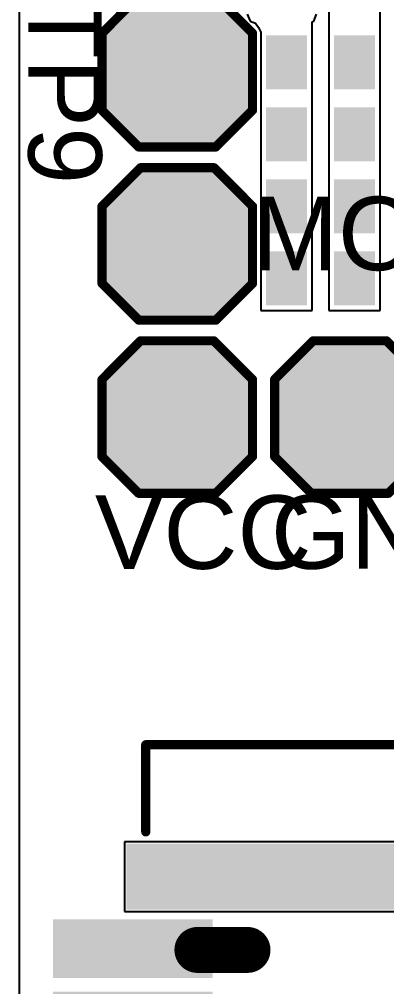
# Model space of a CAD drawing. Header units: millimetres. Extents: x -0.2 to 45, y 0 to 49.7.
# Drawn here: x -0.03 to 5.06, y 20.79 to 34.17 of the extents above; entities that cross this region are included whole.
import ezdxf

# ---------------------------------------------------------------- set-up
doc = ezdxf.new("R2010")
doc.units = ezdxf.units.MM
for name, color, linetype in [('BottomLayer', 5, 'Continuous'), ('BottomPaste', 16, 'Continuous'), ('BottomSolder', 6, 'Continuous'), ('MultiLayer', 9, 'Continuous'), ('PadHoleLayer', 156, 'Continuous'), ('TopLayer', 1, 'Continuous'), ('TopOverlay', 2, 'Continuous'), ('TopPaste', 8, 'Continuous'), ('TopSolder', 216, 'Continuous'), ('ViaHoleLayer', 16, 'Continuous')]:
    doc.layers.add(name, color=color, linetype=linetype)
doc.styles.add('Arial', font='', dxfattribs={"height": 0.2})
doc.styles.get('Arial').set_extended_font_data('Arial')

# ---------------------------------------------------------------- blocks, each defined once
blk = doc.blocks.new('T____P______TH_1_8___H_________0_92___1')
at = {"layer": 'BottomLayer'}
blk.add_hatch(color=5, dxfattribs=at).paths.add_polyline_path([(0.45, 0.9), (-0.45, 0.9), (-0.9, 0.45), (-0.9, -0.45), (-0.45, -0.9), (0.45, -0.9), (0.9, -0.45), (0.9, 0.45)])
at = {"layer": 'BottomSolder'}
blk.add_hatch(color=6, dxfattribs=at).paths.add_polyline_path([(0.501, 1.002), (-0.501, 1.002), (-1.002, 0.501), (-1.002, -0.501), (-0.501, -1.002), (0.501, -1.002), (1.002, -0.501), (1.002, 0.501)])
at = {"layer": 'MultiLayer'}
blk.add_hatch(color=9, dxfattribs=at).paths.add_polyline_path([(0.45, 0.9), (-0.45, 0.9), (-0.9, 0.45), (-0.9, -0.45), (-0.45, -0.9), (0.45, -0.9), (0.9, -0.45), (0.9, 0.45)])
at = {"layer": 'PadHoleLayer'}
h = blk.add_hatch(color=156, dxfattribs=at)
edge = h.paths.add_edge_path()
edge.add_arc((0, 0), 0.46, 0, 360)
at = {"layer": 'TopLayer'}
blk.add_hatch(color=1, dxfattribs=at).paths.add_polyline_path([(0.45, 0.9), (-0.45, 0.9), (-0.9, 0.45), (-0.9, -0.45), (-0.45, -0.9), (0.45, -0.9), (0.9, -0.45), (0.9, 0.45)])
at = {"layer": 'TopSolder'}
blk.add_hatch(color=216, dxfattribs=at).paths.add_polyline_path([(0.501, 1.002), (-0.501, 1.002), (-1.002, 0.501), (-1.002, -0.501), (-0.501, -1.002), (0.501, -1.002), (1.002, -0.501), (1.002, 0.501)])
at = {"layer": 'TopOverlay', "const_width": 0.127}
for points in [[(-1.041, 0.533), (-0.508, 1.067)], [(-0.508, 1.067), (0.508, 1.067)], [(0.508, 1.067), (1.041, 0.533)], [(-1.041, -0.533), (-1.041, 0.533)], [(1.041, -0.533), (1.041, 0.533)], [(-1.041, -0.533), (-0.533, -1.041)], [(0.533, -1.041), (1.041, -0.533)], [(-0.508, -1.041), (0.533, -1.041)]]:
    blk.add_lwpolyline(points, dxfattribs=at)
at = {"layer": 'TopOverlay', "const_width": 0.0635}
for points in [[(-0.54, 1.067, 1), (-0.476, 1.067, 1)], [(-0.54, 1.067, 1), (-0.476, 1.067, 1)], [(0.476, 1.067, 1), (0.54, 1.067, 1)], [(0.476, 1.067, 1), (0.54, 1.067, 1)], [(-1.073, 0.533, 1), (-1.01, 0.533, 1)], [(-1.073, 0.533, 1), (-1.01, 0.533, 1)], [(1.01, 0.533, 1), (1.073, 0.533, 1)], [(1.01, 0.533, 1), (1.073, 0.533, 1)], [(-1.073, -0.533, 1), (-1.01, -0.533, 1)], [(-1.073, -0.533, 1), (-1.01, -0.533, 1)], [(1.01, -0.533, 1), (1.073, -0.533, 1)], [(1.01, -0.533, 1), (1.073, -0.533, 1)], [(-0.565, -1.041, 1), (-0.502, -1.041, 1)], [(-0.54, -1.041, 1), (-0.476, -1.041, 1)], [(0.502, -1.041, 1), (0.565, -1.041, 1)], [(0.502, -1.041, 1), (0.565, -1.041, 1)]]:
    blk.add_lwpolyline(points, format="xyb", close=True, dxfattribs=at)
blk = doc.blocks.new('T____P______TH_1_8___H_________0_92___2')
at = {"layer": 'BottomLayer'}
blk.add_hatch(color=5, dxfattribs=at).paths.add_polyline_path([(0.45, 0.9), (-0.45, 0.9), (-0.9, 0.45), (-0.9, -0.45), (-0.45, -0.9), (0.45, -0.9), (0.9, -0.45), (0.9, 0.45)])
at = {"layer": 'BottomSolder'}
blk.add_hatch(color=6, dxfattribs=at).paths.add_polyline_path([(0.501, 1.002), (-0.501, 1.002), (-1.002, 0.501), (-1.002, -0.501), (-0.501, -1.002), (0.501, -1.002), (1.002, -0.501), (1.002, 0.501)])
at = {"layer": 'MultiLayer'}
blk.add_hatch(color=9, dxfattribs=at).paths.add_polyline_path([(0.45, 0.9), (-0.45, 0.9), (-0.9, 0.45), (-0.9, -0.45), (-0.45, -0.9), (0.45, -0.9), (0.9, -0.45), (0.9, 0.45)])
at = {"layer": 'PadHoleLayer'}
h = blk.add_hatch(color=156, dxfattribs=at)
edge = h.paths.add_edge_path()
edge.add_arc((0, 0), 0.46, 0, 360)
at = {"layer": 'TopLayer'}
blk.add_hatch(color=1, dxfattribs=at).paths.add_polyline_path([(0.45, 0.9), (-0.45, 0.9), (-0.9, 0.45), (-0.9, -0.45), (-0.45, -0.9), (0.45, -0.9), (0.9, -0.45), (0.9, 0.45)])
at = {"layer": 'TopSolder'}
blk.add_hatch(color=216, dxfattribs=at).paths.add_polyline_path([(0.501, 1.002), (-0.501, 1.002), (-1.002, 0.501), (-1.002, -0.501), (-0.501, -1.002), (0.501, -1.002), (1.002, -0.501), (1.002, 0.501)])
at = {"layer": 'TopOverlay', "const_width": 0.127}
for points in [[(-1.041, 0.533), (-0.508, 1.067)], [(-0.508, 1.067), (0.508, 1.067)], [(0.508, 1.067), (1.041, 0.533)], [(-1.041, -0.533), (-1.041, 0.533)], [(1.041, -0.533), (1.041, 0.533)], [(-1.041, -0.533), (-0.533, -1.041)], [(0.533, -1.041), (1.041, -0.533)], [(-0.508, -1.041), (0.533, -1.041)]]:
    blk.add_lwpolyline(points, dxfattribs=at)
at = {"layer": 'TopOverlay', "const_width": 0.0635}
for points in [[(-0.54, 1.067, 1), (-0.476, 1.067, 1)], [(-0.54, 1.067, 1), (-0.476, 1.067, 1)], [(0.476, 1.067, 1), (0.54, 1.067, 1)], [(0.476, 1.067, 1), (0.54, 1.067, 1)], [(-1.073, 0.533, 1), (-1.01, 0.533, 1)], [(-1.073, 0.533, 1), (-1.01, 0.533, 1)], [(1.01, 0.533, 1), (1.073, 0.533, 1)], [(1.01, 0.533, 1), (1.073, 0.533, 1)], [(-1.073, -0.533, 1), (-1.01, -0.533, 1)], [(-1.073, -0.533, 1), (-1.01, -0.533, 1)], [(1.01, -0.533, 1), (1.073, -0.533, 1)], [(1.01, -0.533, 1), (1.073, -0.533, 1)], [(-0.565, -1.041, 1), (-0.502, -1.041, 1)], [(-0.54, -1.041, 1), (-0.476, -1.041, 1)], [(0.502, -1.041, 1), (0.565, -1.041, 1)], [(0.502, -1.041, 1), (0.565, -1.041, 1)]]:
    blk.add_lwpolyline(points, format="xyb", close=True, dxfattribs=at)
blk = doc.blocks.new('T____P______TH_1_8___H_________0_92___5')
at = {"layer": 'BottomLayer'}
blk.add_hatch(color=5, dxfattribs=at).paths.add_polyline_path([(0.45, 0.9), (-0.45, 0.9), (-0.9, 0.45), (-0.9, -0.45), (-0.45, -0.9), (0.45, -0.9), (0.9, -0.45), (0.9, 0.45)])
at = {"layer": 'BottomSolder'}
blk.add_hatch(color=6, dxfattribs=at).paths.add_polyline_path([(0.501, 1.002), (-0.501, 1.002), (-1.002, 0.501), (-1.002, -0.501), (-0.501, -1.002), (0.501, -1.002), (1.002, -0.501), (1.002, 0.501)])
at = {"layer": 'MultiLayer'}
blk.add_hatch(color=9, dxfattribs=at).paths.add_polyline_path([(0.45, 0.9), (-0.45, 0.9), (-0.9, 0.45), (-0.9, -0.45), (-0.45, -0.9), (0.45, -0.9), (0.9, -0.45), (0.9, 0.45)])
at = {"layer": 'PadHoleLayer'}
h = blk.add_hatch(color=156, dxfattribs=at)
edge = h.paths.add_edge_path()
edge.add_arc((0, 0), 0.46, 0, 360)
at = {"layer": 'TopLayer'}
blk.add_hatch(color=1, dxfattribs=at).paths.add_polyline_path([(0.45, 0.9), (-0.45, 0.9), (-0.9, 0.45), (-0.9, -0.45), (-0.45, -0.9), (0.45, -0.9), (0.9, -0.45), (0.9, 0.45)])
at = {"layer": 'TopSolder'}
blk.add_hatch(color=216, dxfattribs=at).paths.add_polyline_path([(0.501, 1.002), (-0.501, 1.002), (-1.002, 0.501), (-1.002, -0.501), (-0.501, -1.002), (0.501, -1.002), (1.002, -0.501), (1.002, 0.501)])
at = {"layer": 'TopOverlay', "const_width": 0.127}
for points in [[(-1.041, 0.533), (-0.508, 1.067)], [(-0.508, 1.067), (0.508, 1.067)], [(0.508, 1.067), (1.041, 0.533)], [(-1.041, -0.533), (-1.041, 0.533)], [(1.041, -0.533), (1.041, 0.533)], [(-1.041, -0.533), (-0.533, -1.041)], [(0.533, -1.041), (1.041, -0.533)], [(-0.508, -1.041), (0.533, -1.041)]]:
    blk.add_lwpolyline(points, dxfattribs=at)
at = {"layer": 'TopOverlay', "const_width": 0.0635}
for points in [[(-0.54, 1.067, 1), (-0.476, 1.067, 1)], [(-0.54, 1.067, 1), (-0.476, 1.067, 1)], [(0.476, 1.067, 1), (0.54, 1.067, 1)], [(0.476, 1.067, 1), (0.54, 1.067, 1)], [(-1.073, 0.533, 1), (-1.01, 0.533, 1)], [(-1.073, 0.533, 1), (-1.01, 0.533, 1)], [(1.01, 0.533, 1), (1.073, 0.533, 1)], [(1.01, 0.533, 1), (1.073, 0.533, 1)], [(-1.073, -0.533, 1), (-1.01, -0.533, 1)], [(-1.073, -0.533, 1), (-1.01, -0.533, 1)], [(1.01, -0.533, 1), (1.073, -0.533, 1)], [(1.01, -0.533, 1), (1.073, -0.533, 1)], [(-0.565, -1.041, 1), (-0.502, -1.041, 1)], [(-0.54, -1.041, 1), (-0.476, -1.041, 1)], [(0.502, -1.041, 1), (0.565, -1.041, 1)], [(0.502, -1.041, 1), (0.565, -1.041, 1)]]:
    blk.add_lwpolyline(points, format="xyb", close=True, dxfattribs=at)
blk = doc.blocks.new('T____P______TH_1_8___H_________0_92___6')
at = {"layer": 'BottomLayer'}
blk.add_hatch(color=5, dxfattribs=at).paths.add_polyline_path([(0.45, 0.9), (-0.45, 0.9), (-0.9, 0.45), (-0.9, -0.45), (-0.45, -0.9), (0.45, -0.9), (0.9, -0.45), (0.9, 0.45)])
at = {"layer": 'BottomSolder'}
blk.add_hatch(color=6, dxfattribs=at).paths.add_polyline_path([(0.501, 1.002), (-0.501, 1.002), (-1.002, 0.501), (-1.002, -0.501), (-0.501, -1.002), (0.501, -1.002), (1.002, -0.501), (1.002, 0.501)])
at = {"layer": 'MultiLayer'}
blk.add_hatch(color=9, dxfattribs=at).paths.add_polyline_path([(0.45, 0.9), (-0.45, 0.9), (-0.9, 0.45), (-0.9, -0.45), (-0.45, -0.9), (0.45, -0.9), (0.9, -0.45), (0.9, 0.45)])
at = {"layer": 'PadHoleLayer'}
h = blk.add_hatch(color=156, dxfattribs=at)
edge = h.paths.add_edge_path()
edge.add_arc((0, 0), 0.46, 0, 360)
at = {"layer": 'TopLayer'}
blk.add_hatch(color=1, dxfattribs=at).paths.add_polyline_path([(0.45, 0.9), (-0.45, 0.9), (-0.9, 0.45), (-0.9, -0.45), (-0.45, -0.9), (0.45, -0.9), (0.9, -0.45), (0.9, 0.45)])
at = {"layer": 'TopSolder'}
blk.add_hatch(color=216, dxfattribs=at).paths.add_polyline_path([(0.501, 1.002), (-0.501, 1.002), (-1.002, 0.501), (-1.002, -0.501), (-0.501, -1.002), (0.501, -1.002), (1.002, -0.501), (1.002, 0.501)])
at = {"layer": 'TopOverlay', "const_width": 0.127}
for points in [[(-1.041, 0.533), (-0.508, 1.067)], [(-0.508, 1.067), (0.508, 1.067)], [(0.508, 1.067), (1.041, 0.533)], [(-1.041, -0.533), (-1.041, 0.533)], [(1.041, -0.533), (1.041, 0.533)], [(-1.041, -0.533), (-0.533, -1.041)], [(0.533, -1.041), (1.041, -0.533)], [(-0.508, -1.041), (0.533, -1.041)]]:
    blk.add_lwpolyline(points, dxfattribs=at)
at = {"layer": 'TopOverlay', "const_width": 0.0635}
for points in [[(-0.54, 1.067, 1), (-0.476, 1.067, 1)], [(-0.54, 1.067, 1), (-0.476, 1.067, 1)], [(0.476, 1.067, 1), (0.54, 1.067, 1)], [(0.476, 1.067, 1), (0.54, 1.067, 1)], [(-1.073, 0.533, 1), (-1.01, 0.533, 1)], [(-1.073, 0.533, 1), (-1.01, 0.533, 1)], [(1.01, 0.533, 1), (1.073, 0.533, 1)], [(1.01, 0.533, 1), (1.073, 0.533, 1)], [(-1.073, -0.533, 1), (-1.01, -0.533, 1)], [(-1.073, -0.533, 1), (-1.01, -0.533, 1)], [(1.01, -0.533, 1), (1.073, -0.533, 1)], [(1.01, -0.533, 1), (1.073, -0.533, 1)], [(-0.565, -1.041, 1), (-0.502, -1.041, 1)], [(-0.54, -1.041, 1), (-0.476, -1.041, 1)], [(0.502, -1.041, 1), (0.565, -1.041, 1)], [(0.502, -1.041, 1), (0.565, -1.041, 1)]]:
    blk.add_lwpolyline(points, format="xyb", close=True, dxfattribs=at)
blk = doc.blocks.new('R___0402_B_16')
at = {"layer": 'BottomLayer'}
for points in [[(-0.241, 0.318), (-0.241, -0.318), (-0.699, -0.318), (-0.699, 0.318)], [(0.699, 0.318), (0.699, -0.318), (0.241, -0.318), (0.241, 0.318)]]:
    blk.add_hatch(color=5, dxfattribs=at).paths.add_polyline_path(points)
at = {"layer": 'BottomPaste'}
for points in [[(-0.241, 0.318), (-0.241, -0.318), (-0.699, -0.318), (-0.699, 0.318)], [(0.699, 0.318), (0.699, -0.318), (0.241, -0.318), (0.241, 0.318)]]:
    blk.add_hatch(color=16, dxfattribs=at).paths.add_polyline_path(points)
at = {"layer": 'BottomSolder'}
for points in [[(-0.186, 0.373), (-0.186, -0.373), (-0.754, -0.373), (-0.754, 0.373)], [(0.754, 0.373), (0.754, -0.373), (0.186, -0.373), (0.186, 0.373)]]:
    blk.add_hatch(color=6, dxfattribs=at).paths.add_polyline_path(points)
blk = doc.blocks.new('SFW5R_1STE1LF_25')
at = {"layer": 'TopLayer'}
for points in [[(-2.305, 2.057), (-1.695, 2.057), (-1.695, 0.051), (-2.305, 0.051)], [(-1.305, 2.057), (-0.695, 2.057), (-0.695, 0.051), (-1.305, 0.051)], [(-0.305, 2.057), (0.305, 2.057), (0.305, 0.051), (-0.305, 0.051)], [(0.695, 2.057), (1.305, 2.057), (1.305, 0.051), (0.695, 0.051)], [(1.695, 2.057), (2.305, 2.057), (2.305, 0.051), (1.695, 0.051)], [(-2.642, -3.15), (-3.353, -3.15), (-3.353, 1.041), (-2.642, 1.041)], [(3.353, -3.15), (2.642, -3.15), (2.642, 1.041), (3.353, 1.041)]]:
    blk.add_hatch(color=1, dxfattribs=at).paths.add_polyline_path(points)
at = {"layer": 'TopPaste'}
for points in [[(-2.305, 2.057), (-1.695, 2.057), (-1.695, 0.051), (-2.305, 0.051)], [(-1.305, 2.057), (-0.695, 2.057), (-0.695, 0.051), (-1.305, 0.051)], [(-0.305, 2.057), (0.305, 2.057), (0.305, 0.051), (-0.305, 0.051)], [(0.695, 2.057), (1.305, 2.057), (1.305, 0.051), (0.695, 0.051)], [(1.695, 2.057), (2.305, 2.057), (2.305, 0.051), (1.695, 0.051)], [(-2.642, -3.15), (-3.353, -3.15), (-3.353, 1.041), (-2.642, 1.041)], [(3.353, -3.15), (2.642, -3.15), (2.642, 1.041), (3.353, 1.041)]]:
    blk.add_hatch(color=8, dxfattribs=at).paths.add_polyline_path(points)
at = {"layer": 'TopSolder'}
for points in [[(-2.406, 2.159), (-1.594, 2.159), (-1.594, -0.051), (-2.406, -0.051)], [(-1.406, 2.159), (-0.594, 2.159), (-0.594, -0.051), (-1.406, -0.051)], [(-0.406, 2.159), (0.406, 2.159), (0.406, -0.051), (-0.406, -0.051)], [(0.594, 2.159), (1.406, 2.159), (1.406, -0.051), (0.594, -0.051)], [(1.594, 2.159), (2.406, 2.159), (2.406, -0.051), (1.594, -0.051)], [(-2.54, -3.251), (-3.454, -3.251), (-3.454, 1.143), (-2.54, 1.143)], [(3.454, -3.251), (2.54, -3.251), (2.54, 1.143), (3.454, 1.143)]]:
    blk.add_hatch(color=216, dxfattribs=at).paths.add_polyline_path(points)
at = {"layer": 'TopOverlay', "const_width": 0.127}
for points in [[(-2.629, 1.587), (-2.629, 1.333)], [(-2.629, 1.587), (-2.502, 1.46)], [(-2.502, 1.46), (-2.629, 1.333)], [(-4.834, 0.876), (-4.834, -3.522)], [(-4.834, 0.876), (-3.629, 0.876)], [(3.617, 0.876), (4.822, 0.876)], [(4.822, 0.876), (4.822, -3.522)], [(-5.448, -3.522), (-5.448, -4.775)], [(-5.448, -3.522), (-4.834, -3.522)], [(4.822, -3.522), (5.436, -3.522)], [(5.436, -3.522), (5.436, -4.775)], [(-5.448, -4.775), (5.436, -4.775)]]:
    blk.add_lwpolyline(points, dxfattribs=at)
at = {"layer": 'TopOverlay', "const_width": 0.0635}
for points in [[(-2.661, 1.587, 1), (-2.597, 1.587, 1)], [(-2.661, 1.587, 1), (-2.597, 1.587, 1)], [(-2.534, 1.46, 1), (-2.47, 1.46, 1)], [(-2.534, 1.46, 1), (-2.47, 1.46, 1)], [(-2.661, 1.333, 1), (-2.597, 1.333, 1)], [(-2.661, 1.333, 1), (-2.597, 1.333, 1)], [(-4.866, 0.876, 1), (-4.803, 0.876, 1)], [(-4.866, 0.876, 1), (-4.803, 0.876, 1)], [(-3.661, 0.876, 1), (-3.598, 0.876, 1)], [(3.585, 0.876, 1), (3.648, 0.876, 1)], [(4.79, 0.876, 1), (4.854, 0.876, 1)], [(4.79, 0.876, 1), (4.854, 0.876, 1)], [(-5.48, -3.522, 1), (-5.417, -3.522, 1)], [(-5.48, -3.522, 1), (-5.417, -3.522, 1)], [(-4.866, -3.522, 1), (-4.803, -3.522, 1)], [(-4.866, -3.522, 1), (-4.803, -3.522, 1)], [(4.79, -3.522, 1), (4.854, -3.522, 1)], [(4.79, -3.522, 1), (4.854, -3.522, 1)], [(5.404, -3.522, 1), (5.467, -3.522, 1)], [(5.404, -3.522, 1), (5.467, -3.522, 1)], [(-5.48, -4.775, 1), (-5.417, -4.775, 1)], [(-5.48, -4.775, 1), (-5.417, -4.775, 1)], [(5.404, -4.775, 1), (5.467, -4.775, 1)], [(5.404, -4.775, 1), (5.467, -4.775, 1)]]:
    blk.add_lwpolyline(points, format="xyb", close=True, dxfattribs=at)
blk = doc.blocks.new('R___0402_B_54')
at = {"layer": 'BottomLayer'}
for points in [[(-0.241, 0.317), (-0.241, -0.318), (-0.699, -0.318), (-0.699, 0.317)], [(0.699, 0.317), (0.699, -0.318), (0.241, -0.318), (0.241, 0.317)]]:
    blk.add_hatch(color=5, dxfattribs=at).paths.add_polyline_path(points)
at = {"layer": 'BottomPaste'}
for points in [[(-0.241, 0.317), (-0.241, -0.318), (-0.699, -0.318), (-0.699, 0.317)], [(0.699, 0.317), (0.699, -0.318), (0.241, -0.318), (0.241, 0.317)]]:
    blk.add_hatch(color=16, dxfattribs=at).paths.add_polyline_path(points)
at = {"layer": 'BottomSolder'}
for points in [[(-0.186, 0.373), (-0.186, -0.373), (-0.754, -0.373), (-0.754, 0.373)], [(0.754, 0.373), (0.754, -0.373), (0.186, -0.373), (0.186, 0.373)]]:
    blk.add_hatch(color=6, dxfattribs=at).paths.add_polyline_path(points)
blk = doc.blocks.new('R___0402_B_55')
at = {"layer": 'BottomLayer'}
for points in [[(-0.241, 0.318), (-0.241, -0.318), (-0.699, -0.318), (-0.699, 0.318)], [(0.699, 0.318), (0.699, -0.318), (0.241, -0.318), (0.241, 0.318)]]:
    blk.add_hatch(color=5, dxfattribs=at).paths.add_polyline_path(points)
at = {"layer": 'BottomPaste'}
for points in [[(-0.241, 0.318), (-0.241, -0.318), (-0.699, -0.318), (-0.699, 0.318)], [(0.699, 0.318), (0.699, -0.318), (0.241, -0.318), (0.241, 0.318)]]:
    blk.add_hatch(color=16, dxfattribs=at).paths.add_polyline_path(points)
at = {"layer": 'BottomSolder'}
for points in [[(-0.186, 0.373), (-0.186, -0.373), (-0.754, -0.373), (-0.754, 0.373)], [(0.754, 0.373), (0.754, -0.373), (0.186, -0.373), (0.186, 0.373)]]:
    blk.add_hatch(color=6, dxfattribs=at).paths.add_polyline_path(points)
blk = doc.blocks.new('R___0402_B_56')
at = {"layer": 'BottomLayer'}
for points in [[(-0.241, 0.318), (-0.241, -0.318), (-0.699, -0.318), (-0.699, 0.318)], [(0.699, 0.318), (0.699, -0.318), (0.241, -0.318), (0.241, 0.318)]]:
    blk.add_hatch(color=5, dxfattribs=at).paths.add_polyline_path(points)
at = {"layer": 'BottomPaste'}
for points in [[(-0.241, 0.318), (-0.241, -0.318), (-0.699, -0.318), (-0.699, 0.318)], [(0.699, 0.318), (0.699, -0.318), (0.241, -0.318), (0.241, 0.318)]]:
    blk.add_hatch(color=16, dxfattribs=at).paths.add_polyline_path(points)
at = {"layer": 'BottomSolder'}
for points in [[(-0.186, 0.373), (-0.186, -0.373), (-0.754, -0.373), (-0.754, 0.373)], [(0.754, 0.373), (0.754, -0.373), (0.186, -0.373), (0.186, 0.373)]]:
    blk.add_hatch(color=6, dxfattribs=at).paths.add_polyline_path(points)

msp = doc.modelspace()

# ---------------------------------------------------------------- hatches: boundary and pattern name
at = {"layer": 'BottomLayer'}
h = msp.add_hatch(color=5, dxfattribs=at)
edge = h.paths.add_edge_path()
edge.add_arc((3.132, 21.294), 0.3, 0, 360)
at = {"layer": 'TopLayer'}
h = msp.add_hatch(color=1, dxfattribs=at)
edge = h.paths.add_edge_path()
edge.add_arc((3.132, 21.294), 0.3, 0, 360)
at = {"layer": 'ViaHoleLayer'}
h = msp.add_hatch(color=16, dxfattribs=at)
edge = h.paths.add_edge_path()
edge.add_arc((3.132, 21.294), 0.15, 0, 360)

# ---------------------------------------------------------------- linework, layer by layer
at = {"layer": 'BottomLayer'}
for p, q in [((-0.025, 0), (-0.025, 49.528)), ((4.255, 34.993), (4.255, 34.143)), ((4.966, 34.143), (4.966, 34.993)), ((1.646, 34.468), (1.132, 33.954)), ((3.186, 33.954), (2.672, 34.468)), ((3.126, 34.239), (3.167, 34.142)), ((3.167, 34.142), (3.24, 34.112)), ((4.026, 34.133), (4.047, 34.142)), ((4.026, 34.123), (4.026, 34.133)), ((4.026, 34.015), (4.026, 34.123)), ((4.047, 34.142), (4.087, 34.239)), ((4.255, 34.143), (4.255, 34.123)), ((4.255, 34.123), (4.255, 34.016)), ((4.966, 34.123), (4.966, 34.143)), ((4.966, 34.016), (4.966, 34.123)), ((3.24, 34.112), (3.285, 34.054)), ((3.285, 34.054), (3.315, 33.987)), ((3.315, 33.987), (3.315, 33.146)), ((4.026, 33.996), (4.026, 34.015)), ((4.026, 33.146), (4.026, 33.996)), ((4.255, 34.016), (4.255, 33.996)), ((4.255, 33.996), (4.255, 33.146)), ((4.966, 33.996), (4.966, 34.016)), ((4.966, 33.146), (4.966, 33.996)), ((1.132, 33.954), (1.132, 32.927)), ((3.186, 32.927), (3.186, 33.954)), ((3.315, 33.146), (3.315, 33.127)), ((3.315, 33.127), (3.315, 33.019)), ((4.026, 33.127), (4.026, 33.146)), ((4.026, 33.019), (4.026, 33.127)), ((4.255, 33.146), (4.255, 33.127)), ((4.255, 33.127), (4.255, 33.019)), ((4.966, 33.127), (4.966, 33.146)), ((4.966, 33.019), (4.966, 33.127)), ((1.132, 32.927), (1.646, 32.414)), ((2.672, 32.414), (3.186, 32.927)), ((3.315, 33.019), (3.315, 33)), ((3.315, 33), (3.315, 32.15)), ((4.026, 33), (4.026, 33.019)), ((4.026, 32.15), (4.026, 33)), ((4.255, 33.019), (4.255, 33)), ((4.255, 33), (4.255, 32.15)), ((4.966, 33), (4.966, 33.019)), ((4.966, 32.15), (4.966, 33)), ((1.646, 32.414), (2.672, 32.414)), ((3.315, 32.15), (3.315, 32.13)), ((3.315, 32.13), (3.315, 32.023)), ((4.026, 32.13), (4.026, 32.15)), ((4.026, 32.023), (4.026, 32.13)), ((4.255, 32.15), (4.255, 32.13)), ((4.255, 32.13), (4.255, 32.023)), ((4.966, 32.13), (4.966, 32.15)), ((4.966, 32.023), (4.966, 32.13)), ((1.646, 32.073), (1.132, 31.56)), ((2.672, 32.073), (1.646, 32.073)), ((3.186, 31.56), (2.672, 32.073)), ((3.315, 32.023), (3.315, 32.003)), ((3.315, 32.003), (3.315, 31.153)), ((4.026, 32.003), (4.026, 32.023)), ((4.026, 31.153), (4.026, 32.003)), ((4.255, 32.023), (4.255, 32.003)), ((4.255, 32.003), (4.255, 31.153)), ((4.966, 32.003), (4.966, 32.023)), ((4.966, 31.153), (4.966, 32.003)), ((1.132, 31.56), (1.132, 30.533)), ((3.186, 30.533), (3.186, 31.56)), ((3.315, 31.153), (3.315, 31.134)), ((3.315, 31.134), (3.315, 31.026)), ((4.026, 31.134), (4.026, 31.153)), ((4.026, 31.026), (4.026, 31.134)), ((4.255, 31.153), (4.255, 31.134)), ((4.255, 31.134), (4.255, 31.026)), ((4.966, 31.134), (4.966, 31.153)), ((4.966, 31.026), (4.966, 31.134)), ((3.315, 31.026), (3.315, 31.007)), ((3.315, 31.007), (3.315, 30.137)), ((4.026, 31.007), (4.026, 31.026)), ((4.026, 30.137), (4.026, 31.007)), ((4.255, 31.026), (4.255, 31.007)), ((4.255, 31.007), (4.255, 30.137)), ((4.966, 31.007), (4.966, 31.026)), ((4.966, 30.137), (4.966, 31.007)), ((1.132, 30.533), (1.646, 30.019)), ((2.672, 30.019), (3.186, 30.533)), ((3.315, 30.137), (4.026, 30.137)), ((4.255, 30.137), (4.966, 30.137)), ((1.646, 30.019), (2.672, 30.019)), ((1.646, 29.678), (1.132, 29.165)), ((2.672, 29.678), (1.646, 29.678)), ((3.186, 29.165), (2.672, 29.678)), ((1.132, 29.165), (1.132, 28.138)), ((3.186, 28.138), (3.186, 29.165)), ((1.132, 28.138), (1.646, 27.624)), ((2.672, 27.624), (3.186, 28.138)), ((1.646, 27.624), (2.672, 27.624))]:
    msp.add_line(p, q, dxfattribs=at)
at = {"layer": 'TopLayer'}
for p, q in [((-0.025, 0), (-0.025, 49.528)), ((1.646, 34.468), (1.132, 33.954)), ((3.186, 33.954), (2.672, 34.468)), ((1.132, 33.954), (1.132, 32.927)), ((3.186, 32.927), (3.186, 33.954)), ((1.132, 32.927), (1.646, 32.414)), ((2.672, 32.414), (3.186, 32.927)), ((1.646, 32.414), (2.672, 32.414)), ((1.646, 32.073), (1.132, 31.56)), ((2.672, 32.073), (1.646, 32.073)), ((3.186, 31.56), (2.672, 32.073)), ((1.132, 31.56), (1.132, 30.533)), ((3.186, 30.533), (3.186, 31.56)), ((1.132, 30.533), (1.646, 30.019)), ((2.672, 30.019), (3.186, 30.533)), ((1.646, 30.019), (2.672, 30.019)), ((1.646, 29.678), (1.132, 29.165)), ((2.672, 29.678), (1.646, 29.678)), ((3.186, 29.165), (2.672, 29.678)), ((1.132, 29.165), (1.132, 28.138)), ((3.186, 28.138), (3.186, 29.165)), ((1.132, 28.138), (1.646, 27.624)), ((2.672, 27.624), (3.186, 28.138)), ((1.646, 27.624), (2.672, 27.624)), ((5.876, 22.79), (1.431, 22.79)), ((1.431, 22.79), (1.431, 21.825)), ((1.431, 21.825), (5.876, 21.825))]:
    msp.add_line(p, q, dxfattribs=at)
at = {"layer": 'TopLayer', "const_width": 0.635}
msp.add_lwpolyline([(2.437, 21.294), (3.132, 21.294)], dxfattribs=at)
at = {"layer": 'TopLayer', "const_width": 0.318}
for points in [[(2.279, 21.294, 1), (2.596, 21.294, 1)], [(2.973, 21.294, 1), (3.29, 21.294, 1)]]:
    msp.add_lwpolyline(points, format="xyb", close=True, dxfattribs=at)

# ---------------------------------------------------------------- block references
for name, p in [('T____P______TH_1_8___H_________0_92___6', (2.159, 33.441)), ('T____P______TH_1_8___H_________0_92___1', (2.159, 31.046)), ('R___0402_B_54', (4.14, 30.582)), ('T____P______TH_1_8___H_________0_92___5', (2.159, 28.651)), ('T____P______TH_1_8___H_________0_92___2', (4.547, 28.651))]:
    msp.add_blockref(name, p)
for name, p, rotation in [('R___0402_B_16', (4.14, 33.571), 180), ('R___0402_B_56', (4.14, 32.575), 180), ('R___0402_B_55', (4.14, 31.578), 180), ('SFW5R_1STE1LF_25', (2.599, 19.31), 90)]:
    msp.add_blockref(name, p, dxfattribs=dict(rotation=rotation))

# ---------------------------------------------------------------- texts
at = {"layer": 'TopOverlay', "style": 'Arial'}
for s, rotation, p in [('TP9', 270, (0.099, 34.489)), ('MOTOR6_SENSE', 360, (3.203, 30.696)), ('VCC', 360, (1.02, 26.565)), ('GND', 360, (3.455, 26.566))]:
    msp.add_text(s, height=1.016, rotation=rotation, dxfattribs=at).set_placement(p)

doc.saveas('drawing.dxf')
